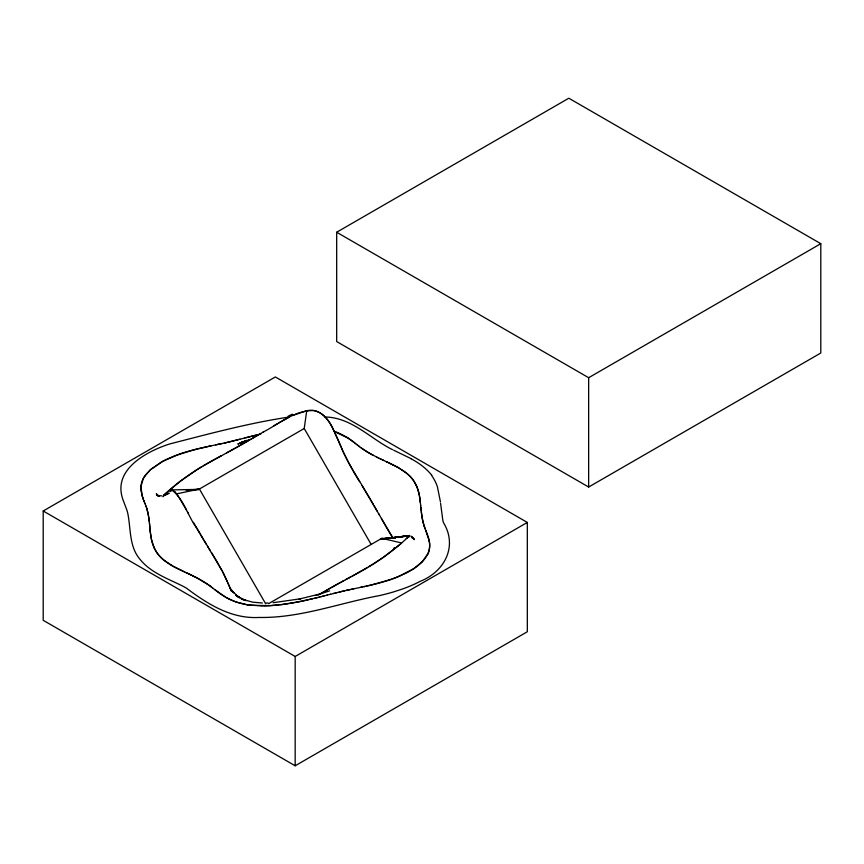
<?xml version="1.0" encoding="UTF-8"?>
<svg xmlns="http://www.w3.org/2000/svg" width="864" height="864" viewBox="0 0 864 864"><rect width="100%" height="100%" fill="white"/><g stroke="black" fill="none" stroke-linecap="round" stroke-linejoin="round"><path stroke-width="1.3" d="M371.174 544.45L304.225 428.501L306.731 410.789C319.216 407.635 328.59 418.835 333.072 429.019A122.839 122.828 56.2 0 1 334.357 431.59L344.142 453.913L353.916 472.392M349.121 577.768C370.818 566.546 392.472 552.539 409.514 535.669M427.896 553.792L422.323 561.654M170.294 491.432L172.076 489.888L174.971 491.94M170.251 491.54L171.698 489.899C183.773 498.798 187.866 516.197 196.69 528.131M143.402 478.224L140.962 486.421L142.063 495.558M150.142 469.984L145.768 474.638L142.7 479.628A56.797 32.789 0 0 0 140.94 487.339L141.07 490.655M143.521 478.008L143.888 477.371M144.083 477.058L150.638 469.541L161.147 462.208M421.924 562.064L413.78 568.588M163.339 495.569L180.187 481.313L196.906 469.692M163.717 495.212C180.77 479.099 200.729 466.517 221.454 455.695M150.671 469.519L163.134 461.117L179.939 453.881M401.047 543.445L400.27 544.115M399.676 544.622L383.8 557.042M162.799 496.681L163.879 495.904M383.044 557.572L373.669 563.771M408.694 536.112L409.536 535.55L384.156 538.758L395.431 537.808L382.288 538.693M409.05 535.864L409.59 535.55L384.988 538.78L409.579 535.583M164.495 495.472L168.869 493.258M413.23 568.944L398.218 576.698M164.992 495.126L169.085 493.171M197.716 469.195L201.766 466.744M372.87 564.268L368.82 566.719M262.991 432.184C279.169 423.868 294.764 410 313.967 410.605C328.244 413.716 333.158 429.721 338.72 441.364M263.693 431.773L250.7 439.366M273.661 425.92L277.776 423.511M259.708 434.106L256.435 436.028M203.396 465.772L239.188 445.954M254.794 436.99L235.04 448.276M367.178 567.691L352.242 576.072M278.597 423.025L288.619 417.496M318.503 594.896L335.534 585.187M336.679 232.243L568.825 98.215L820.8 243.691L820.8 353.009L588.654 487.037L336.679 341.561L336.679 232.243L588.654 377.719L820.8 243.691M43.2 510.991L275.346 376.963L527.321 522.439L527.321 631.757L295.175 765.785L43.2 620.309L43.2 510.991L295.175 656.467L527.321 522.439M249.88 439.841L245.776 442.206M198.104 489.769L304.225 428.501M268.542 603.698L381.812 538.304L401.598 542.97M320.695 593.622L324.799 591.257M244.955 442.67L240.008 445.489M325.631 590.782L330.566 587.974M331.398 587.509L343.71 580.705M234.209 448.729L230.051 451.03M336.366 584.734L340.535 582.433M161.849 461.819L165.834 459.724M229.208 451.483L226.703 452.844M341.366 581.98L350.568 576.979M345.546 579.712L348.894 577.886M403.477 574.355C416.794 568.307 433.642 556.33 428.9 539.395A117.623 67.91 0 0 0 427.723 535.421L425.855 530.474M166.568 459.356L174.776 455.782M402.592 574.776L392.904 578.783M239.706 443.48L246.51 440.348M292.896 415.411L306.245 410.864M244.663 441.212L237.805 444.053L242.816 441.99M397.472 577.012L389.178 580.079M175.219 455.609L196.031 449.226M391.651 579.226L371.196 585.036M180.166 453.805L181.537 453.341A125.701 72.576 0 0 1 190.62 450.63L207.533 446.612M249.674 439.7L240.959 442.616L249.275 440.024M315.932 595.436L329.616 590.846M388.897 580.165L383.659 581.796A146.848 84.78 0 0 1 375.473 583.999L363.906 586.667M319.475 594.086L299.03 599.108L300.694 598.774L273.121 602.705M239.49 439.333L244.976 437.929M239.944 439.214L232.589 441.072M244.868 437.951L246.65 437.497M237.794 439.765L238.356 439.625M326.808 595.22L330.631 594.238M323.924 595.966L327.283 595.102M330.156 594.367L339.077 592.121M246.078 437.648L247.493 437.292M236.11 440.197L237.233 439.906M247.288 437.335L250.009 436.655M324.022 595.933L321.408 596.603M322.25 596.387L323.093 596.171M333.493 593.514L334.606 593.233M248.335 437.076L249.167 436.86M234.803 440.521L235.548 440.338M321.516 596.57L319.723 597.024M249.696 436.73L252.536 436.018M250.538 436.514L253.379 435.812M335.502 593.006L336.398 592.78M318.881 597.229L319.831 596.992M234.068 440.705L228.528 442.066M319 597.208L301.838 601.15M253.055 435.888L257.612 434.786M231.844 441.256L229.619 441.796M253.897 435.683L258.466 434.592M317.196 597.65L314.658 598.266M339.044 592.121L341.766 591.462M339.887 591.916L344.412 590.846M196.906 449.01L197.78 448.805M229.262 441.893L226.163 442.616M227.804 442.238L227.07 442.4M342.209 591.365L343.526 591.052M312.962 598.676L309.56 599.465M198.666 448.589L209.25 446.245M258.174 434.657L259.049 434.452M226.703 442.487L225.256 442.822M259.934 434.246L260.809 434.041M344.131 590.911L346.172 590.447M225.979 442.66L224.348 443.027M370.138 585.284L368.021 585.77M225.072 442.865L217.868 444.431M308.707 599.659L306.137 600.232M345.838 590.522L346.691 590.328M346.388 590.393L347.728 590.101M347.274 590.198L351.076 589.378M365.893 586.235L366.952 585.997M222.286 443.491L220.007 443.977M347.954 590.047L350.125 589.572M364.878 586.462L361.822 587.11M305.305 600.415L298.372 601.841M218.732 444.247L219.596 444.064M176.558 493.906L199.411 489.013L265.68 603.806M350.978 589.388L353.57 588.848M208.181 446.472L210.114 446.062M217.015 444.614L218.473 444.312M351.842 589.205L352.706 589.032M362.189 587.034L353.3 588.902M360.461 587.401L361.325 587.218M209.887 446.105L210.978 445.878M210.87 445.9L216.151 444.798M215.762 444.874L217.717 444.463M300.856 601.355L293.868 602.683A149.882 86.53 0 0 1 282.301 604.487L280.422 604.714M297.508 602.014L294.883 602.5M294.008 602.662L281.61 604.573M281.156 604.627L269.546 605.686M385.463 538.639L409.385 535.82L380.473 539.071M279.158 604.865L277.258 605.07M288.965 417.064C248.486 423.122 208.753 433.944 169.16 444.096C147.01 451.397 114.232 468.698 122.094 496.897A139.601 80.6 0 0 0 122.828 499.349L126.619 509.382A107.352 61.981 0 0 1 127.602 512.568C131.026 528.228 128.822 546.232 139.979 559.31C150.757 572.692 167.432 578.502 182.326 585.9A115.052 66.42 0 0 1 186.268 588.017C207.5 603.99 231.152 619.024 259.049 617.458C300.488 618.192 339.638 602.899 379.901 595.512A174.323 100.645 0 0 0 393.811 591.84L401.89 589.205A119.524 69.012 0 0 0 420.142 581.364C444.614 571.666 457.931 546.318 443.48 522.666A113.411 65.48 0 0 1 442.822 520.268L440.575 503.334M276.631 605.135L274.072 605.372M161.687 495.817L158.695 495.817L157.302 495.353L159.516 495.979L156.568 494.694L158.123 495.882L156.384 493.841L158.123 495.882M273.478 605.416L272.117 605.524M270.842 605.61L271.49 605.567M198.914 489.305L186.062 490.147L198.742 489.402L171.893 489.877M270.292 605.642L251.262 605.329M268.888 605.718L266.263 605.826M382.266 538.726L395.118 538.132L381.478 538.499M266.35 603.018L268.024 602.975M265.723 605.848L264.805 605.869M264.265 605.88L262.267 605.902M261.587 605.891L247.72 604.865M262.397 603.007L252.547 602.143L241.369 599.033L245.992 600.61L236.099 595.588L240.106 597.888L235.613 594.594L238.982 597.629L230.774 589.496L233.809 592.898L230.029 588.071M250.906 605.286L249.491 605.113M324.929 416.966C351.972 417.506 369.976 438.512 392.504 449.658M249.145 605.07L245.948 604.562M247.363 604.8L235.386 601.765M245.592 604.498L240.224 603.277M412.42 537.786L411.88 537.635L414.018 538.769L411.156 536.371L414.202 539.622L411.34 536.371M239.393 603.05L237.773 602.564M237.038 602.327L228.539 598.828L220.352 593.903M333.612 431.158L347.922 438.016M234.695 601.517L233.042 600.869M232.34 600.588L226.055 597.51M383.206 460.22L386.435 461.711M185.544 572.4L186.3 572.746M185.576 572.411L173.07 566.255L164.549 560.66A61.679 35.608 0 0 1 156.978 552.82L154.386 548.294A72.727 41.99 0 0 0 157.388 553.381L159.224 555.671A65.999 38.102 0 0 0 169.452 564.062L169.776 564.311M186.149 572.681L187.369 573.232M382.601 459.95L383.562 460.393M386.273 461.635L387.158 462.035M183.632 571.525L184.302 571.828M187.013 573.07L188.579 573.793M382.849 460.058L381.208 459.302M386.942 461.938L398.239 467.618L406.026 472.792A61.679 35.608 0 0 1 413.597 480.643L416.912 486.778L419.126 494.068M187.736 573.404L189.367 574.16M387.612 462.251L392.796 464.724M182.963 571.212L177.768 568.728A102.784 59.346 0 0 1 170.748 564.916L170.132 564.527M393.628 450.187L411.08 458.654M381.413 459.4L380.441 458.935M189.162 574.063L190.588 574.733M189.562 574.247L190.134 574.517M380.83 459.119L378.324 457.92M190.328 574.614L191.484 575.165M191.095 574.981L192.996 575.899M378.907 458.201L376.855 457.207M191.678 575.251L192.262 575.532M192.445 575.629L195.016 576.904M377.406 457.477L367.276 451.98M193.18 575.986L193.73 576.256M194.465 576.623L195.469 577.141M195.199 577.001L196.16 577.487M195.901 577.357L196.841 577.843M196.592 577.714L198.191 578.567A111.478 64.357 0 0 1 208.872 585.112L209.498 585.587M373.291 455.382L372.384 454.896A124.362 71.798 0 0 1 369.09 453.06L360.515 447.455M197.284 578.081L208.915 585.166M225.493 597.186L213.192 588.427M400.453 468.936L399.816 468.547A102.784 59.346 0 0 0 392.807 464.746M366.962 451.786L366.023 451.213M346.453 437.087L349.099 438.782M365.72 451.019L361.368 448.081M348.311 438.264L351.821 440.716M349.38 438.977L349.661 439.171A105.268 60.772 0 0 1 351.767 440.672L355.676 443.675M220.028 593.665L214.898 589.788M209.423 585.533L210.071 586.008M360.59 447.509L357.145 444.841M209.995 585.954L212.468 587.855M352.264 441.04L354.164 442.487M210.557 586.375L211.378 587.002M359.478 446.666L358.646 446.029M355.039 443.178L357.296 444.96M212.274 587.704L213.278 588.503M411.35 477.792L413.186 480.082A72.727 41.99 0 0 1 416.178 485.158M431.514 475.351L431.968 475.967A101.974 58.882 0 0 1 437.389 486.724L440.446 501.919M392.99 538.067L378.572 513.562M208.926 548.478L209.93 550.098M207.414 546.048L222.037 570.629M359.629 481.745L357.124 477.695M362.102 485.698L379.199 514.674M208.483 547.765L193.406 522.374M211.453 552.517L213.203 555.358M206.41 544.428L203.915 540.378M390.161 533.693L392.278 537.041A13.716 1.685 60.7 0 0 392.742 537.764M180.414 499.77L178.297 496.422A13.727 1.685 60.7 0 0 176.548 493.862M356.875 477.284L354.154 472.802M213.71 556.168L216.421 560.66M366.671 493.085L348.548 462.834M389.923 533.304L387.526 529.276M180.662 500.159L186.386 509.954M367.168 493.895L370.084 498.787M203.418 539.568L200.491 534.676M216.67 561.071L223.646 573.75L231.412 591.041M370.57 499.597L373.421 504.511M200.016 533.855L197.165 528.952M387.277 528.865L384.188 523.498M373.885 505.332L377.168 511.088M383.713 522.677L381.37 518.53M187.337 511.618L188.276 513.27M348.106 461.992L343.138 451.688M222.48 571.471L227.437 581.774M154.397 548.305L151.805 540.95M416.34 485.482L416.632 486.13M154.246 547.981L153.943 547.322M342.76 450.814L341.248 447.304M227.826 582.649L230.828 589.658M339.012 442.044L340.87 446.429M231.196 590.544L231.574 591.419M144.59 502.654L145.001 503.69M425.261 528.973L429.246 541.026M144.374 502.103L144.655 502.805M144.936 503.507L145.843 505.829M144.385 502.135L143.932 500.98M425.369 529.254L424.192 526.154M144.083 501.358L143.705 500.407M143.856 500.796L142.776 497.848M424.861 527.969L424.462 526.889M145.811 505.753L146.135 506.617M143.424 499.64L142.128 495.763M146.102 506.531L146.815 508.604M424.3 526.446L422.118 517.968M424.105 525.895L423.662 524.534M146.502 507.665L146.912 508.928M142.711 497.642L141.113 491.022M146.902 508.874L148.457 515.495M423.522 524.07L422.96 521.975M147.053 509.393L147.625 511.488M151.729 540.637L150.833 536.036M147.733 511.952L148.91 518.422M418.878 492.955L419.742 497.426M422.831 521.456L421.265 511.704M151.459 539.46L151.826 541.037A108.011 62.359 0 0 0 153.792 547.02M151.384 539.082L150.39 532.775M419.224 494.532L420.185 500.677M422.042 517.525L421.027 509.328M148.532 515.938L149.31 521.759M419.839 498.02L420.682 505.613M150.746 535.432L150.001 528.898M148.997 519.091L149.558 524.135M420.217 500.969L420.314 501.833M150.358 532.494L150.26 531.63M420.347 502.114L420.401 502.686M150.239 531.349L150.152 530.55M421.124 510.365L420.93 508.291M149.45 523.098L149.656 525.172M150.131 530.334L150.066 529.664M150.044 529.438L149.893 527.839M420.833 507.265L420.973 508.788M149.602 524.675L149.947 528.336M420.638 505.127L420.876 507.73M149.71 525.733L149.807 526.792M588.654 377.719L588.654 487.037M295.175 656.467L295.175 765.785M174.928 491.843A15.347 1.868 60.6 0 1 176.494 493.765M406.296 538.434A27.94 1.858 -38 0 1 409.277 536.728M416.783 486.443A108.011 62.359 0 0 1 418.738 492.426M288.014 416.286A111.856 107.719 -35.2 0 1 292.345 414.18M394.416 547.754A122.58 1.22 -39.6 0 1 393.66 548.402M410.983 458.719A88.949 51.354 0 0 1 431.773 475.276M333.914 431.222A52.445 30.283 0 0 1 345.632 436.698M401.123 469.4A65.999 38.102 0 0 1 411.415 477.77M429.138 541.037A63.32 36.558 0 0 1 428.09 553.824"/></g></svg>
